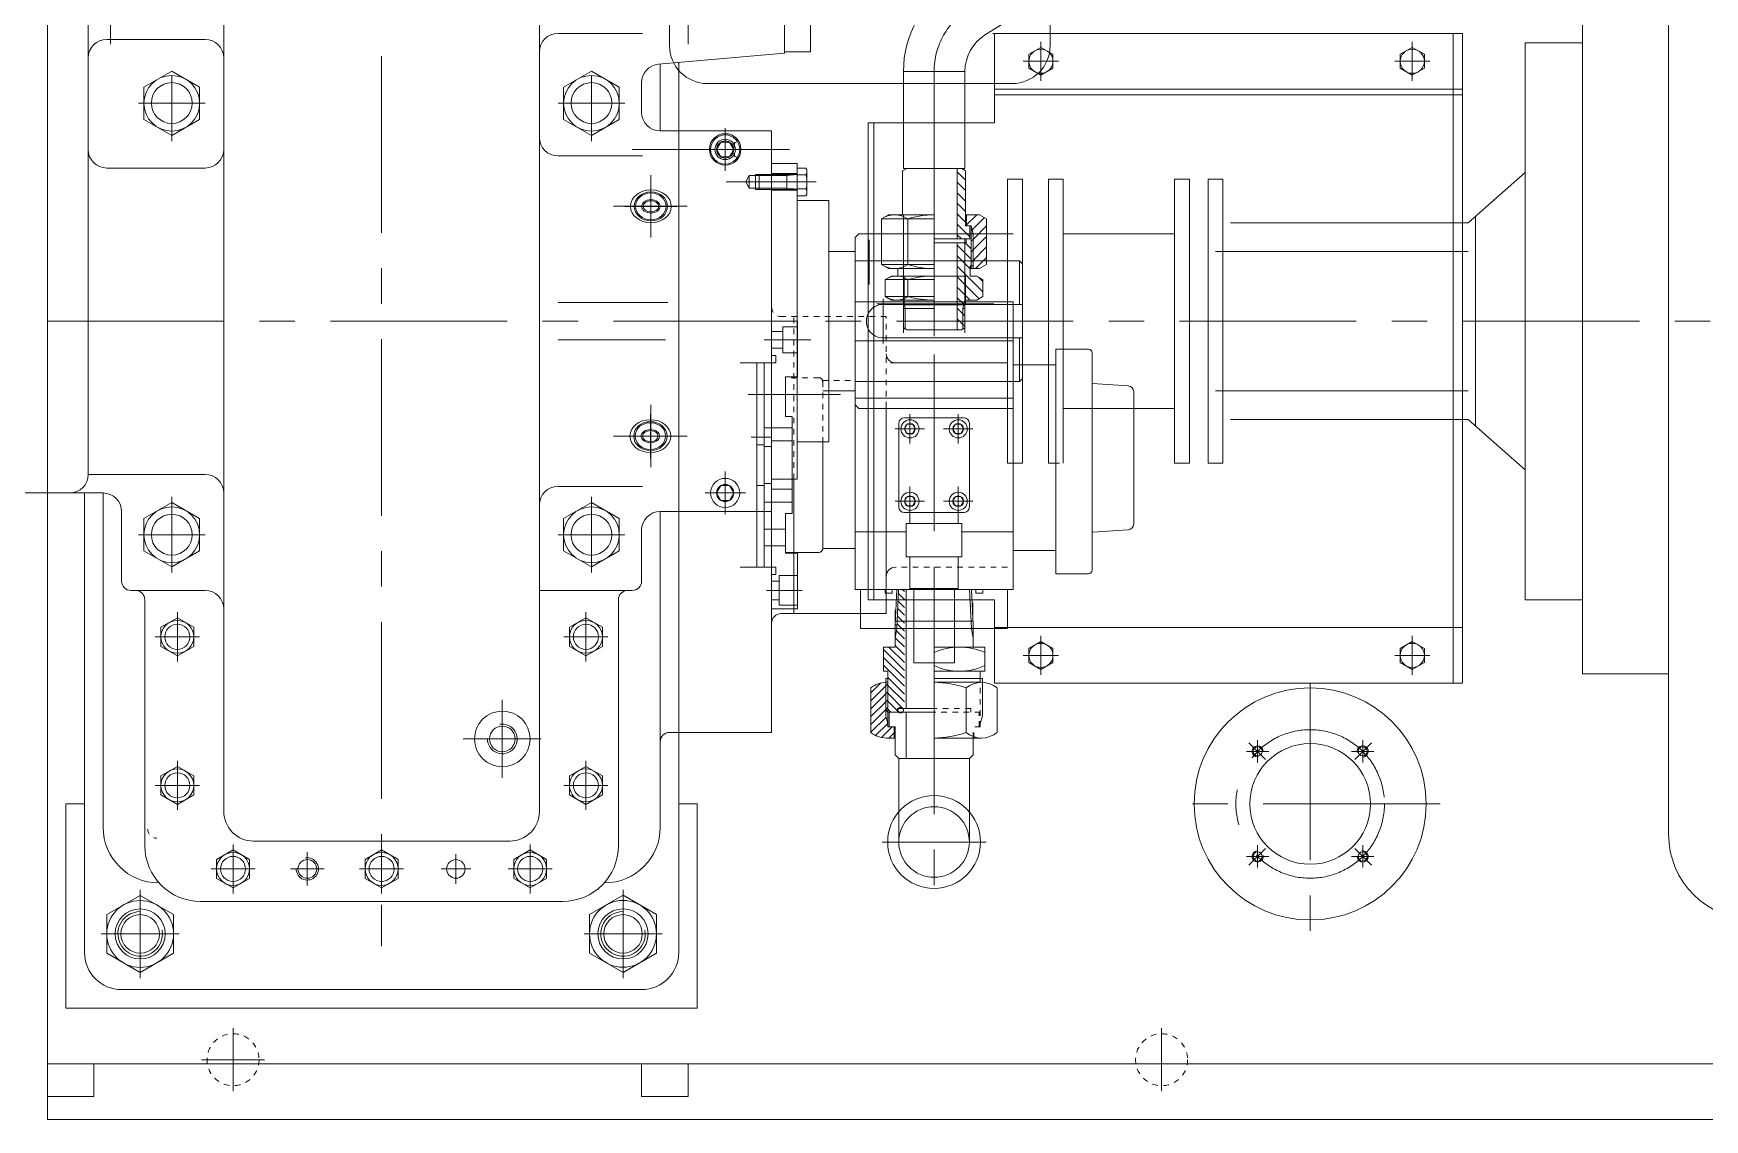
# Model space of a CAD drawing. Header units: inches. Extents: x 0 to 22015, y 0 to 16774.
# Drawn here: x 18303 to 19203, y 5667 to 6252 of the extents above; entities that cross this region are included whole.
import ezdxf

# ---------------------------------------------------------------- set-up
doc = ezdxf.new("R2010")
doc.units = ezdxf.units.IN
doc.header["$MEASUREMENT"] = 0
for name, pattern in [('CENTER', [50.8, 31.75, -6.35, 6.35, -6.35]), ('EB_DASH', [6, 3, -3]), ('EB_DASHDOTDOT', [45, 30, -3, 3, -3, 3, -3])]:
    doc.linetypes.add(name, pattern=pattern)
for name, color, linetype, lineweight in [('CAXA0', 7, 'Continuous', 5), ('CAXA1', 5, 'CENTER', 5), ('CAXA2', 6, 'EB_DASH', 5)]:
    doc.layers.add(name, color=color, linetype=linetype, lineweight=lineweight)

msp = doc.modelspace()

# ---------------------------------------------------------------- linework, layer by layer
at = {"layer": 'CAXA0', "color": 7, "linetype": 'Continuous', "lineweight": 5}
for p, q in [((18310.28, 5667.07), (18310.28, 6617.07)), ((18645.28, 6456.48), (18645.28, 6245.56)), ((18850.28, 6456.48), (18850.28, 6245.56)), ((18575.27, 6451.03), (18575.27, 5833.07)), ((18332.27, 6014.56), (18332.27, 6412.07)), ((18707.28, 6412.77), (18707.28, 6241.37)), ((18721.27, 6412.07), (18721.27, 6242.07)), ((19183.27, 5820.85), (19183.27, 6373.28)), ((18405.27, 6352.07), (18405.27, 5833.07)), ((19136.99, 6287.07), (19136.99, 5907.07)), ((18815.5, 6251.48), (18834.93, 6263.46)), ((18395.27, 6248.81), (18342.27, 6248.81)), ((18585.27, 6252.07), (18630.82, 6252.07)), ((18819.48, 6252.07), (19072.28, 6252.07)), ((18820.28, 6252.07), (18820.28, 6203.87)), ((19067.28, 6252.07), (19067.28, 5902.07)), ((19072.28, 6252.07), (19072.28, 5902.07)), ((19106.13, 5947.07), (19106.13, 6247.07)), ((19106.13, 6247.07), (19136.99, 6247.07)), ((18707.28, 6241.37), (18639.4, 6235.43)), ((18650.28, 6236.38), (18650.28, 6179.56)), ((18707.28, 6242.07), (18721.27, 6242.07)), ((18845.27, 6244.57), (18838.77, 6240.82)), ((18838.77, 6233.31), (18838.77, 6240.82)), ((18851.77, 6240.82), (18845.27, 6244.57)), ((18851.77, 6233.31), (18851.77, 6240.82)), ((19045.28, 6244.57), (19038.78, 6240.82)), ((19038.78, 6233.31), (19038.78, 6240.82)), ((19051.78, 6240.82), (19045.28, 6244.57)), ((19051.78, 6233.31), (19051.78, 6240.82)), ((18377.27, 6231.75), (18362.27, 6223.09)), ((18392.27, 6223.09), (18377.27, 6231.75)), ((18588.27, 6223.09), (18603.27, 6231.75)), ((18603.27, 6231.75), (18618.27, 6223.09)), ((18640.28, 6235.5), (18640.28, 6199.57)), ((18771.27, 6231.56), (18771.27, 6179.4)), ((18804.38, 6231.56), (18771.27, 6231.56)), ((18804.38, 6231.56), (18804.38, 6179.4)), ((18838.77, 6233.31), (18845.27, 6229.56)), ((18845.27, 6229.56), (18851.77, 6233.31)), ((19038.78, 6233.31), (19045.28, 6229.56)), ((19045.28, 6229.56), (19051.78, 6233.31)), ((18362.27, 6205.77), (18362.27, 6223.09)), ((18392.27, 6205.77), (18392.27, 6223.09)), ((18588.27, 6205.77), (18588.27, 6223.09)), ((18618.27, 6205.77), (18618.27, 6223.09)), ((18630.27, 6225.47), (18630.27, 6209.57)), ((18665.78, 6225.06), (18829.78, 6225.06)), ((18820.28, 6222.07), (18980.26, 6222.07)), ((18820.28, 6219.07), (19072.28, 6219.07)), ((18830.28, 6222.07), (19072.28, 6222.07)), ((19136.99, 6217.07), (19136.99, 5907.07)), ((18362.27, 6205.77), (18377.27, 6197.11)), ((18377.27, 6197.11), (18392.27, 6205.77)), ((18603.27, 6197.11), (18588.27, 6205.77)), ((18618.27, 6205.77), (18603.27, 6197.11)), ((18752.28, 6203.87), (18752.28, 5947.07)), ((18752.28, 6203.87), (18820.28, 6203.87)), ((18755.28, 6203.87), (18755.28, 5947.07)), ((18640.27, 6199.57), (18700.28, 6199.57)), ((18670.66, 6189.57), (18672.97, 6193.57)), ((18677.58, 6193.57), (18672.97, 6193.57)), ((18679.89, 6189.57), (18677.58, 6193.57)), ((18680.28, 6192.97), (18681.31, 6193.57)), ((18700.28, 6159.57), (18700.28, 6199.57)), ((18585.27, 6186.07), (18630.82, 6186.07)), ((18670.66, 6189.57), (18672.97, 6185.57)), ((18670.66, 6189.57), (18672.97, 6185.57)), ((18677.58, 6185.57), (18672.97, 6185.57)), ((18679.89, 6189.57), (18677.58, 6185.57)), ((18680.28, 6186.17), (18681.31, 6185.57)), ((18395.27, 6179.57), (18342.27, 6179.57)), ((18650.28, 6182.07), (18650.28, 6134.57)), ((18650.28, 6179.56), (18650.28, 5757.07)), ((18686.36, 6172.07), (18688.23, 6175.47)), ((18688.23, 6175.47), (18688.23, 6168.67)), ((18688.23, 6175.47), (18700.28, 6175.47)), ((18691.62, 6176.07), (18691.62, 6168.07)), ((18700.28, 6176.07), (18691.62, 6176.07)), ((18693.62, 6176.07), (18693.62, 6168.07)), ((18700.28, 6175.47), (18693.62, 6175.47)), ((18700.28, 6182.07), (18714.02, 6182.07)), ((18700.28, 5875.57), (18700.28, 6182.07)), ((18710.28, 6182.07), (18700.28, 6182.07)), ((18700.28, 6182.07), (18714.02, 6182.07)), ((18714.02, 6176.57), (18700.28, 6176.57)), ((18714.02, 6176.07), (18700.28, 6176.07)), ((18700.28, 6175.47), (18708.5, 6175.47)), ((18708.5, 6176.07), (18708.5, 6168.07)), ((18708.5, 6175.47), (18714.02, 6176)), ((18714.02, 6182.07), (18714.02, 6160.47)), ((18714.02, 6182.07), (18714.02, 6012.07)), ((18718.72, 6179.58), (18714.02, 6179.58)), ((18718.71, 6179.57), (18714.02, 6179.57)), ((18718.72, 6175.83), (18714.02, 6175.83)), ((18718.71, 6175.82), (18714.02, 6175.82)), ((18719.32, 6177.7), (18719.32, 6166.45)), ((18719.32, 6177.7), (18719.32, 6166.44)), ((18773.11, 6179.4), (18770.77, 6178.05)), ((18770.77, 6178.05), (18770.77, 6154.4)), ((18804.37, 6179.4), (18771.27, 6179.4)), ((18800.27, 6179.4), (18800.27, 6141.4)), ((18800.27, 6177.54), (18804.77, 6173.04)), ((18802.44, 6179.4), (18804.77, 6178.05)), ((18804.38, 6181.61), (18804.38, 6179.4)), ((18804.77, 6178.05), (18804.77, 6148.4)), ((18827.29, 6173.56), (18835.29, 6173.56)), ((18827.29, 6020.56), (18827.29, 6173.56)), ((18835.29, 6020.56), (18835.29, 6173.56)), ((18849.29, 6173.56), (18857.29, 6173.56)), ((18849.29, 6173.56), (18849.29, 6020.56)), ((18857.29, 6173.56), (18857.29, 6020.56)), ((18917.29, 6173.56), (18925.29, 6173.56)), ((18917.29, 6020.56), (18917.29, 6173.56)), ((18925.29, 6020.56), (18925.29, 6173.56)), ((18935.29, 6173.56), (18943.29, 6173.56)), ((18935.29, 6020.56), (18935.29, 6173.56)), ((18943.29, 6020.56), (18943.29, 6173.56)), ((19075.27, 6150.07), (19106.13, 6177.07)), ((18688.23, 6168.67), (18686.36, 6172.07)), ((18700.28, 6168.67), (18688.23, 6168.67)), ((18700.28, 6168.07), (18691.62, 6168.07)), ((18700.28, 6168.07), (18691.62, 6168.07)), ((18708.5, 6168.67), (18700.28, 6168.67)), ((18714.02, 6168.07), (18700.28, 6168.07)), ((18714.02, 6167.57), (18700.28, 6167.57)), ((18714.02, 6168.14), (18708.5, 6168.67)), ((18718.72, 6168.32), (18714.02, 6168.32)), ((18718.71, 6168.32), (18714.02, 6168.32)), ((18718.72, 6164.57), (18714.02, 6164.57)), ((18718.71, 6164.56), (18714.02, 6164.56)), ((18800.27, 6171.89), (18804.77, 6167.39)), ((18800.27, 6166.23), (18804.77, 6161.73)), ((18731.02, 6162.07), (18714.02, 6162.07)), ((18731.02, 6162.07), (18731.02, 6134.66)), ((18731.02, 6160.47), (18731.02, 6097.07)), ((18731.02, 6032.07), (18731.02, 6160.47)), ((18800.27, 6160.57), (18804.77, 6156.07)), ((18763.27, 6154.4), (18759.47, 6152.21)), ((18759.47, 6152.21), (18759.47, 6127.59)), ((18759.47, 6152.21), (18787.77, 6152.21)), ((18763.27, 6154.4), (18770.77, 6154.4)), ((18787.77, 6154.4), (18763.27, 6154.4)), ((18771.27, 6154.4), (18771.27, 6092.28)), ((18773.62, 6152.21), (18773.62, 6127.59)), ((18800.27, 6154.92), (18804.77, 6150.42)), ((18800.27, 6149.26), (18807.07, 6142.46)), ((18812.28, 6154.4), (18804.77, 6154.4)), ((18807.77, 6148.4), (18804.77, 6148.4)), ((18805.27, 6154.4), (18805.27, 6148.4)), ((18810.76, 6154.4), (18805.27, 6148.92)), ((18806.79, 6148.4), (18807.07, 6148.12)), ((18807.07, 6148.4), (18807.07, 6141.4)), ((18808.77, 6143.9), (18807.77, 6148.4)), ((18807.77, 6148.4), (18807.77, 6125.4)), ((18808.25, 6146.24), (18807.77, 6145.76)), ((18814.9, 6152.89), (18808.25, 6146.24)), ((18816.07, 6148.41), (18808.77, 6141.11)), ((18812.28, 6154.4), (18816.07, 6152.21)), ((18816.07, 6152.21), (18816.07, 6127.59)), ((18947.29, 6150.07), (19075.27, 6150.07)), ((19079.29, 6040.56), (19079.29, 6153.58)), ((18747.27, 6144.06), (18745.27, 6142.06)), ((18745.27, 6142.06), (18745.27, 6100.46)), ((18745.27, 6141.57), (18745.27, 6100.46)), ((18745.28, 6059.57), (18745.28, 6141.57)), ((18747.27, 6144.06), (18830.28, 6144.06)), ((18771.27, 6139.81), (18771.27, 6090.89)), ((18807.07, 6141.4), (18787.77, 6141.4)), ((18807.77, 6141.4), (18787.77, 6141.4)), ((18805.02, 6139.3), (18787.77, 6139.3)), ((18800.27, 6143.6), (18802.47, 6141.4)), ((18800.27, 6139.3), (18800.27, 6092.4)), ((18800.27, 6137.94), (18807.77, 6130.44)), ((18804.27, 6141.4), (18804.27, 6092.28)), ((18804.27, 6139.81), (18804.27, 6090.89)), ((18804.57, 6139.3), (18807.77, 6136.1)), ((18805.02, 6141.4), (18805.02, 6139.3)), ((18808.77, 6141.11), (18807.77, 6140.11)), ((18808.77, 6143.9), (18808.77, 6125.19)), ((18816.07, 6142.75), (18808.77, 6135.45)), ((18857.29, 6144.06), (18917.29, 6144.06)), ((18745.28, 6134.56), (18731.02, 6134.56)), ((18745.27, 6134.56), (18745.27, 5952.57)), ((18833.78, 6129.56), (18745.28, 6129.56)), ((18800.27, 6132.29), (18807.27, 6125.29)), ((18808.77, 6135.45), (18807.77, 6134.45)), ((18808.77, 6129.79), (18807.77, 6128.79)), ((18816.07, 6137.09), (18808.77, 6129.79)), ((18816.07, 6131.44), (18810.04, 6125.4)), ((18833.78, 6129.56), (18835.28, 6128.06)), ((18833.78, 6106.06), (18833.78, 6129.56)), ((18935.29, 6059.56), (18935.29, 6134.56)), ((18939.29, 6134.56), (19075.27, 6134.57)), ((18763.27, 6125.4), (18759.47, 6127.59)), ((18759.47, 6127.59), (18787.77, 6127.59)), ((18764.77, 6121.4), (18761.47, 6119.5)), ((18761.47, 6119.5), (18761.47, 6110.31)), ((18761.47, 6119.5), (18787.77, 6119.5)), ((18768.27, 6125.4), (18763.27, 6125.4)), ((18763.27, 6125.4), (18787.77, 6125.4)), ((18768.27, 6121.4), (18764.77, 6121.4)), ((18764.77, 6121.4), (18787.77, 6121.4)), ((18768.27, 6125.4), (18768.27, 6121.4)), ((18771.71, 6121.4), (18771.71, 6106.4)), ((18804.71, 6121.4), (18771.71, 6121.4)), ((18773.62, 6119.5), (18773.62, 6110.31)), ((18800.27, 6126.63), (18814.07, 6112.83)), ((18800.27, 6120.97), (18812.09, 6109.16)), ((18804.71, 6121.4), (18804.71, 6106.4)), ((18808.77, 6126.9), (18807.27, 6126.9)), ((18807.27, 6126.9), (18807.27, 6121.4)), ((18812.28, 6125.4), (18807.27, 6125.4)), ((18810.77, 6121.4), (18807.27, 6121.4)), ((18810.77, 6121.4), (18814.07, 6119.5)), ((18811.69, 6120.87), (18814.07, 6118.49)), ((18812.28, 6125.4), (18816.07, 6127.59)), ((18814.07, 6119.5), (18814.07, 6110.31)), ((18764.77, 6108.4), (18761.47, 6110.31)), ((18761.47, 6110.31), (18787.77, 6110.31)), ((18800.27, 6115.32), (18807.19, 6108.4)), ((18810.77, 6108.4), (18814.07, 6110.31)), ((18644.31, 6107.07), (18585.27, 6107.07)), ((18745.13, 6107.57), (18830.42, 6107.57)), ((18819.88, 6106.41), (18759.61, 6106.41)), ((18760.05, 6106.07), (18835.28, 6106.07)), ((18764.77, 6108.4), (18771.27, 6108.4)), ((18787.77, 6108.4), (18764.77, 6108.4)), ((18772.27, 6103.9), (18771.27, 6108.4)), ((18804.27, 6105.89), (18771.27, 6105.89)), ((18771.27, 6103.9), (18772.27, 6103.9)), ((18771.27, 6103.9), (18771.27, 6093.4)), ((18787.77, 6103.9), (18771.27, 6103.9)), ((18772.27, 6103.9), (18772.27, 6092.83)), ((18800.27, 6109.66), (18803.78, 6106.16)), ((18800.27, 6104), (18803.27, 6101)), ((18803.27, 6103.9), (18804.27, 6108.4)), ((18804.27, 6103.9), (18803.27, 6103.9)), ((18803.27, 6103.9), (18803.27, 6092.83)), ((18810.77, 6108.4), (18804.27, 6108.4)), ((18810.77, 6106.4), (18804.27, 6106.4)), ((18804.27, 6103.9), (18804.27, 6093.4)), ((18830.42, 6107.57), (18830.42, 5952.57)), ((18714.28, 6097.08), (18700.27, 6097.08)), ((18706.28, 6080.08), (18706.28, 6094.08)), ((18706.28, 6094.08), (18714.28, 6094.08)), ((18714.28, 6076.58), (18714.28, 6097.08)), ((18714.28, 6067.08), (18714.28, 6097.08)), ((18773.01, 6092.4), (18771.25, 6093.41)), ((18802.54, 6092.4), (18773.01, 6092.4)), ((18800.27, 6098.35), (18803.27, 6095.35)), ((18800.27, 6092.69), (18800.56, 6092.4)), ((18802.54, 6092.4), (18804.3, 6093.41)), ((18803.27, 6101), (18804.27, 6100)), ((18803.27, 6095.35), (18804.27, 6094.35)), ((18643.15, 6087.07), (18585.27, 6087.07)), ((18700.28, 6091.58), (18706.28, 6091.58)), ((18745.13, 6086.57), (18830.42, 6086.57)), ((18760.28, 6088.07), (18835.28, 6088.07)), ((18833.78, 6088.07), (18833.78, 6064.57)), ((18702.48, 6074.58), (18683.27, 6074.58)), ((18692.28, 6074.58), (18692.28, 6011.58)), ((18696.28, 6074.58), (18696.28, 6008.58)), ((18700.28, 6082.58), (18706.28, 6082.58)), ((18700.28, 6078.58), (18702.48, 6078.58)), ((18702.48, 6074.58), (18702.48, 6078.58)), ((18706.28, 6080.08), (18714.28, 6080.08)), ((18827.27, 6074.57), (18767.01, 6074.57)), ((18870.84, 6082.07), (18853.28, 6082.07)), ((18853.28, 6082.07), (18853.28, 5960.97)), ((18872.84, 6080.07), (18872.84, 5962.97)), ((18707.77, 6067.08), (18707.77, 6045.68)), ((18714.28, 6067.08), (18707.77, 6067.08)), ((18714.28, 6067.08), (18707.77, 6067.08)), ((18853.28, 6073.48), (18830.42, 6073.48)), ((18833.78, 6064.57), (18835.28, 6066.07)), ((18745.27, 6059.56), (18731.02, 6059.56)), ((18833.78, 6064.57), (18745.27, 6064.57)), ((18745.27, 6055.57), (18745.27, 6059.57)), ((18745.27, 6052.07), (18745.27, 6059.56)), ((18892.48, 6062.17), (18872.84, 6063.49)), ((18895.27, 6059.17), (18895.27, 5987.78)), ((18939.29, 6059.57), (19075.28, 6059.57)), ((18745.27, 6055.57), (18830.42, 6055.57)), ((18747.27, 6050.06), (18745.27, 6052.07)), ((18747.27, 6050.06), (18830.42, 6050.06)), ((18762.01, 5939.57), (18762.01, 6050.57)), ((18857.29, 6050.06), (18917.29, 6050.06)), ((18711.27, 6039.58), (18696.28, 6039.58)), ((18711.27, 6045.68), (18707.77, 6045.68)), ((18711.27, 6045.68), (18711.27, 5993.48)), ((18768.77, 6042.07), (18768.77, 5997.07)), ((18771.77, 6045.07), (18803.77, 6045.07)), ((18771.89, 6039.07), (18773.33, 6041.57)), ((18771.89, 6039.07), (18773.33, 6036.57)), ((18771.89, 6039.07), (18773.33, 6036.57)), ((18776.22, 6041.57), (18773.33, 6041.57)), ((18777.66, 6039.07), (18776.22, 6041.57)), ((18777.66, 6039.07), (18776.22, 6036.57)), ((18797.89, 6039.07), (18799.33, 6041.57)), ((18797.89, 6039.07), (18799.33, 6036.57)), ((18797.89, 6039.07), (18799.33, 6036.57)), ((18802.22, 6041.57), (18799.33, 6041.57)), ((18803.66, 6039.07), (18802.22, 6041.57)), ((18803.66, 6039.07), (18802.22, 6036.57)), ((18806.77, 6042.07), (18806.77, 5997.07)), ((18947.29, 6044.07), (19075.28, 6044.07)), ((19075.28, 6044.07), (19106.13, 6017.07)), ((18689.28, 6034.57), (18700.28, 6034.57)), ((18696.28, 6030.57), (18692.28, 6030.57)), ((18696.28, 6029.57), (18700.27, 6029.57)), ((18700.27, 6006.58), (18700.27, 6032.58)), ((18711.27, 6032.58), (18700.27, 6032.58)), ((18700.28, 6034.57), (18700.28, 5994.58)), ((18731.02, 6032.07), (18714.02, 6032.07)), ((18727.77, 6033.68), (18727.77, 5974.58)), ((18776.22, 6036.57), (18773.33, 6036.57)), ((18802.22, 6036.57), (18799.33, 6036.57)), ((18827.29, 6020.56), (18835.29, 6020.56)), ((18849.29, 6020.56), (18855.29, 6020.56)), ((18917.29, 6020.56), (18925.29, 6020.56)), ((18935.29, 6020.56), (18943.29, 6020.56)), ((18395.27, 6014.57), (18332.27, 6014.57)), ((18692.28, 6011.58), (18692.28, 5964.58)), ((18700.28, 6012.07), (18714.02, 6012.07)), ((18712.27, 5939.57), (18712.27, 6012.07)), ((18287.77, 6004.56), (18340.27, 6004.56)), ((18330.28, 5757.07), (18330.28, 6004.56)), ((18340.28, 5824.57), (18340.28, 6004.56)), ((18585.27, 6008.07), (18630.82, 6008.07)), ((18670.66, 6004.57), (18672.97, 6008.57)), ((18670.66, 6004.57), (18672.97, 6008.57)), ((18670.66, 6004.57), (18672.97, 6000.57)), ((18677.58, 6008.57), (18672.97, 6008.57)), ((18679.89, 6004.57), (18677.58, 6008.57)), ((18679.89, 6004.57), (18677.58, 6000.57)), ((18696.28, 6008.58), (18692.28, 6008.58)), ((18696.28, 6009.57), (18700.27, 6009.57)), ((18696.28, 6008.58), (18696.28, 5964.58)), ((18711.27, 6006.58), (18700.27, 6006.58)), ((18700.28, 6008.71), (18700.28, 5888.07)), ((18771.89, 6000.07), (18773.33, 6002.57)), ((18776.22, 6002.57), (18773.33, 6002.57)), ((18777.66, 6000.07), (18776.22, 6002.57)), ((18797.89, 6000.07), (18799.33, 6002.57)), ((18802.22, 6002.57), (18799.33, 6002.57)), ((18803.66, 6000.07), (18802.22, 6002.57)), ((18350.27, 5957.07), (18350.27, 5994.56)), ((18377.27, 5999.39), (18362.27, 5990.73)), ((18392.27, 5990.73), (18377.27, 5999.39)), ((18603.27, 5999.39), (18588.27, 5990.73)), ((18618.27, 5990.73), (18603.27, 5999.39)), ((18640.27, 5994.57), (18700.28, 5994.57)), ((18640.28, 5994.57), (18640.28, 5824.57)), ((18677.58, 6000.57), (18672.97, 6000.57)), ((18711.27, 5999.58), (18696.28, 5999.58)), ((18707.77, 5993.48), (18707.77, 5972.08)), ((18711.27, 5993.48), (18707.77, 5993.48)), ((18771.77, 5994.07), (18803.77, 5994.07)), ((18771.89, 6000.07), (18773.33, 5997.57)), ((18771.89, 6000.07), (18773.33, 5997.57)), ((18776.22, 5997.57), (18773.33, 5997.57)), ((18774.78, 5988.07), (18774.78, 5993.65)), ((18777.66, 6000.07), (18776.22, 5997.57)), ((18797.89, 6000.07), (18799.33, 5997.57)), ((18797.89, 6000.07), (18799.33, 5997.57)), ((18802.22, 5997.57), (18799.33, 5997.57)), ((18803.66, 6000.07), (18802.22, 5997.57)), ((18362.27, 5990.73), (18362.27, 5973.41)), ((18392.27, 5973.41), (18392.27, 5990.73)), ((18588.27, 5990.73), (18588.27, 5973.41)), ((18618.27, 5973.41), (18618.27, 5990.73)), ((18630.27, 5984.57), (18630.27, 5957.07)), ((18707.77, 5985.08), (18696.28, 5985.08)), ((18802.78, 5988.07), (18772.78, 5988.07)), ((18772.78, 5970.07), (18772.78, 5988.07)), ((18800.78, 5988.07), (18800.78, 5992.64)), ((18802.78, 5970.07), (18802.78, 5988.07)), ((18892.48, 5984.79), (18872.84, 5983.46)), ((18707.77, 5976.08), (18696.28, 5976.08)), ((18745.13, 5983.57), (18772.78, 5983.57)), ((18802.78, 5983.57), (18830.42, 5983.57)), ((18362.27, 5973.41), (18377.27, 5964.75)), ((18377.27, 5964.75), (18392.27, 5973.41)), ((18588.27, 5973.41), (18603.27, 5964.75)), ((18603.27, 5964.75), (18618.27, 5973.41)), ((18725.77, 5972.58), (18707.77, 5972.58)), ((18714.28, 5972.08), (18707.77, 5972.08)), ((18714.28, 5972.08), (18714.28, 5942.08)), ((18727.77, 5974.58), (18745.13, 5974.58)), ((18802.78, 5970.07), (18772.78, 5970.07)), ((18774.78, 5953.07), (18774.78, 5970.07)), ((18800.78, 5953.07), (18800.78, 5970.07)), ((18853.28, 5973.62), (18830.42, 5973.62)), ((18702.48, 5964.58), (18683.28, 5964.58)), ((18700.28, 5942.09), (18700.28, 5964.58)), ((18700.28, 5960.58), (18702.48, 5960.58)), ((18702.48, 5964.58), (18702.48, 5960.58)), ((18704.28, 5960.07), (18704.28, 5944.07)), ((18714.28, 5960.07), (18704.28, 5960.07)), ((18853.28, 5960.97), (18870.84, 5960.97)), ((18395.27, 5952.07), (18355.27, 5952.07)), ((18622.77, 5952.07), (18575.27, 5952.07)), ((18625.27, 5952.07), (18622.77, 5952.07)), ((18704.28, 5957.07), (18700.27, 5957.07)), ((18745.13, 5952.57), (18830.42, 5952.57)), ((18748.22, 5952.59), (18748.21, 5931.59)), ((18748.22, 5952.59), (18827.32, 5952.57)), ((18761.47, 5952.58), (18761.47, 5950.58)), ((18761.47, 5950.58), (18765.27, 5950.58)), ((18765.27, 5952.58), (18765.27, 5950.58)), ((18767.65, 5952.58), (18766.77, 5933.58)), ((18767.65, 5952.58), (18807.9, 5952.57)), ((18768.65, 5952.58), (18767.68, 5931.64)), ((18768.55, 5950.38), (18771.77, 5947.16)), ((18770.6, 5952.58), (18771.77, 5951.4)), ((18804.4, 5952.57), (18771.15, 5952.58)), ((18772.76, 5888.55), (18772.77, 5952.58)), ((18800.78, 5953.07), (18774.78, 5953.07)), ((18776.78, 5913.07), (18776.78, 5953.07)), ((18798.78, 5913.07), (18798.78, 5953.07)), ((18806.9, 5952.57), (18807.86, 5931.62)), ((18807.9, 5952.57), (18808.77, 5933.57)), ((18810.27, 5952.57), (18810.27, 5950.57)), ((18814.08, 5950.57), (18810.28, 5950.57)), ((18814.08, 5952.57), (18814.08, 5950.57)), ((18827.32, 5952.57), (18827.32, 5931.57)), ((18362.77, 5947.07), (18362.77, 5814.57)), ((18617.77, 5947.07), (18617.77, 5814.57)), ((18704.28, 5947.07), (18700.27, 5947.07)), ((18714.28, 5942.08), (18700.27, 5942.08)), ((18700.28, 5942.09), (18700.28, 5875.57)), ((18714.28, 5944.07), (18704.28, 5944.07)), ((18762.01, 5939.57), (18705.28, 5939.57)), ((18752.28, 5947.07), (18820.28, 5947.07)), ((18766.86, 5935.58), (18766.86, 5941.49)), ((18768.17, 5942.27), (18771.77, 5938.67)), ((18768.36, 5946.33), (18771.77, 5942.92)), ((18808.68, 5935.57), (18808.68, 5945.3)), ((18820.28, 5947.07), (18820.28, 5902.07)), ((19106.13, 5947.07), (19136.99, 5947.07)), ((18380.27, 5937.3), (18371.41, 5932.19)), ((18371.41, 5921.95), (18371.41, 5932.19)), ((18389.14, 5932.19), (18380.27, 5937.3)), ((18389.14, 5921.95), (18389.14, 5932.19)), ((18600.27, 5937.3), (18591.41, 5932.19)), ((18591.41, 5921.95), (18591.41, 5932.19)), ((18609.14, 5932.19), (18600.27, 5937.3)), ((18609.14, 5921.95), (18609.14, 5932.19)), ((18748.21, 5931.59), (18827.32, 5931.57)), ((18766.77, 5933.58), (18766.77, 5921.58)), ((18766.77, 5933.58), (18766.77, 5921.58)), ((18767.77, 5933.58), (18766.77, 5933.58)), ((18766.77, 5926.12), (18767.68, 5931.64)), ((18766.86, 5935.58), (18808.68, 5935.57)), ((18767.45, 5930.26), (18771.77, 5925.94)), ((18767.8, 5934.16), (18771.77, 5930.19)), ((18767.98, 5938.22), (18771.77, 5934.43)), ((18808.77, 5926.11), (18807.86, 5931.62)), ((18808.77, 5933.57), (18808.77, 5921.57)), ((18820.28, 5932.07), (19072.28, 5932.07)), ((18371.41, 5921.95), (18380.27, 5916.83)), ((18380.27, 5916.83), (18389.14, 5921.95)), ((18591.41, 5921.95), (18600.27, 5916.83)), ((18600.27, 5916.83), (18609.14, 5921.95)), ((18760.49, 5921.58), (18760.48, 5908.58)), ((18760.49, 5921.58), (18766.77, 5921.58)), ((18763.4, 5921.58), (18771.76, 5913.22)), ((18766.77, 5922.46), (18771.76, 5917.46)), ((18766.85, 5926.62), (18771.77, 5921.7)), ((18787.77, 5921.57), (18815.05, 5921.57)), ((18815.05, 5921.57), (18815.04, 5908.57)), ((18845.28, 5924.57), (18838.78, 5920.82)), ((18851.78, 5920.82), (18845.28, 5924.57)), ((19045.28, 5924.57), (19038.78, 5920.82)), ((19051.78, 5920.82), (19045.28, 5924.57)), ((18760.48, 5916.01), (18771.76, 5904.73)), ((18760.49, 5920.26), (18771.76, 5908.97)), ((18798.78, 5913.07), (18776.78, 5913.07)), ((18838.78, 5913.31), (18838.78, 5920.82)), ((18838.78, 5913.31), (18845.28, 5909.56)), ((18845.28, 5909.56), (18851.78, 5913.31)), ((18851.78, 5913.31), (18851.78, 5920.82)), ((19038.78, 5913.31), (19038.78, 5920.82)), ((19038.78, 5913.31), (19045.28, 5909.56)), ((19045.28, 5909.56), (19051.78, 5913.31)), ((19051.78, 5913.31), (19051.78, 5920.82)), ((18760.48, 5911.77), (18771.76, 5900.49)), ((18760.48, 5908.58), (18762.86, 5908.58)), ((18761.76, 5902.58), (18761.76, 5904.58)), ((18761.76, 5904.58), (18762.86, 5904.58)), ((18762.85, 5878.58), (18762.86, 5908.58)), ((18762.86, 5905.15), (18771.76, 5896.25)), ((18787.76, 5908.57), (18815.04, 5908.57)), ((18787.76, 5904.57), (18813.76, 5904.57)), ((18812.66, 5902.57), (18812.66, 5908.57)), ((18812.66, 5904.57), (18812.66, 5908.57)), ((18813.76, 5904.57), (18812.66, 5904.57)), ((18813.76, 5902.56), (18813.76, 5904.57)), ((19136.99, 5907.07), (19183.27, 5907.07)), ((19136.99, 5907.07), (19183.27, 5907.07)), ((18753.75, 5875.58), (18753.76, 5899.58)), ((18759.14, 5902.24), (18753.76, 5896.86)), ((18761.76, 5900.62), (18753.76, 5892.62)), ((18761.76, 5896.37), (18753.76, 5888.38)), ((18761.75, 5884.5), (18761.76, 5902.58)), ((18762.86, 5901.72), (18761.76, 5900.62)), ((18762.86, 5897.47), (18761.76, 5896.37)), ((18762.13, 5902.58), (18762.86, 5902.58)), ((18762.86, 5900.91), (18771.76, 5892)), ((18762.86, 5896.66), (18770.97, 5888.55)), ((18787.76, 5902.57), (18813.38, 5902.57)), ((18805.01, 5899.57), (18805, 5875.57)), ((18813.75, 5884.49), (18813.76, 5902.56)), ((18820.28, 5902.07), (19072.28, 5902.07)), ((18821.75, 5875.56), (18821.76, 5899.56)), ((18761.76, 5892.13), (18753.75, 5884.13)), ((18761.76, 5887.89), (18753.75, 5879.89)), ((18762.86, 5893.23), (18761.76, 5892.13)), ((18762.86, 5888.99), (18761.76, 5887.89)), ((18762.86, 5886.58), (18761.76, 5887.68)), ((18762.86, 5892.42), (18768.01, 5887.27)), ((18762.86, 5888.18), (18764.45, 5886.58)), ((18762.86, 5886.58), (18787.76, 5886.57)), ((18763.5, 5878.58), (18763.51, 5886.58)), ((18768.01, 5888.55), (18787.76, 5888.54)), ((18768.01, 5886.58), (18768.01, 5888.55)), ((18772.75, 5861.58), (18772.76, 5886.58)), ((18761.93, 5883.82), (18753.75, 5875.65)), ((18762.8, 5880.45), (18756.29, 5873.94)), ((18765.17, 5878.58), (18759.45, 5872.86)), ((18761.75, 5884.5), (18762.85, 5880.27)), ((18762.85, 5878.58), (18766.75, 5878.58)), ((18766.25, 5872.58), (18766.25, 5878.58)), ((18766.75, 5863.58), (18766.75, 5878.58)), ((18813.75, 5884.49), (18812.65, 5880.25)), ((18700.28, 5875.57), (18645.28, 5875.57)), ((18762.13, 5872.58), (18766.75, 5872.58)), ((18766.25, 5875.42), (18763.41, 5872.58)), ((18787.75, 5872.57), (18813.38, 5872.57)), ((18808.75, 5866.18), (18808.75, 5872.57)), ((18768.75, 5861.58), (18766.75, 5863.58)), ((18768.75, 5861.58), (18806.75, 5861.57)), ((18768.77, 5816.57), (18768.79, 5861.58)), ((18806.75, 5861.57), (18808.75, 5863.57)), ((18806.77, 5816.57), (18806.75, 5861.57)), ((18808.75, 5863.57), (18808.75, 5866.18)), ((18380.27, 5857.3), (18371.41, 5852.19)), ((18371.41, 5841.95), (18371.41, 5852.19)), ((18389.14, 5852.19), (18380.27, 5857.3)), ((18389.14, 5841.95), (18389.14, 5852.19)), ((18600.27, 5857.3), (18591.41, 5852.19)), ((18591.41, 5841.95), (18591.41, 5852.19)), ((18609.14, 5852.19), (18600.27, 5857.3)), ((18609.14, 5841.95), (18609.14, 5852.19)), ((18371.41, 5841.95), (18380.27, 5836.83)), ((18380.27, 5836.83), (18389.14, 5841.95)), ((18591.41, 5841.95), (18600.27, 5836.83)), ((18600.27, 5836.83), (18609.14, 5841.95)), ((18330.28, 5837.07), (18320.28, 5837.07)), ((18320.28, 5727.07), (18320.28, 5837.07)), ((18660.28, 5837.07), (18650.28, 5837.07)), ((18660.27, 5727.07), (18660.27, 5837.07)), ((18559.27, 5817.07), (18421.27, 5817.07)), ((18410.27, 5812.3), (18401.41, 5807.19)), ((18401.41, 5796.95), (18401.41, 5807.19)), ((18419.14, 5807.19), (18410.27, 5812.3)), ((18419.14, 5796.95), (18419.14, 5807.19)), ((18490.27, 5812.3), (18481.41, 5807.19)), ((18481.41, 5796.95), (18481.41, 5807.19)), ((18499.14, 5807.19), (18490.27, 5812.3)), ((18499.14, 5796.95), (18499.14, 5807.19)), ((18570.27, 5812.3), (18561.41, 5807.19)), ((18561.41, 5796.95), (18561.41, 5807.19)), ((18579.14, 5807.19), (18570.27, 5812.3)), ((18579.14, 5796.95), (18579.14, 5807.19)), ((18401.41, 5796.95), (18410.27, 5791.83)), ((18410.27, 5791.83), (18419.14, 5796.95)), ((18481.41, 5796.95), (18490.27, 5791.83)), ((18490.27, 5791.83), (18499.14, 5796.95)), ((18561.41, 5796.95), (18570.27, 5791.83)), ((18570.27, 5791.83), (18579.14, 5796.95)), ((18360.27, 5787.84), (18342.27, 5777.45)), ((18378.27, 5777.45), (18360.27, 5787.84)), ((18620.27, 5787.85), (18602.27, 5777.46)), ((18638.27, 5777.46), (18620.27, 5787.85)), ((18342.27, 5777.45), (18342.27, 5756.67)), ((18378.27, 5756.67), (18378.27, 5777.45)), ((18587.77, 5784.57), (18392.77, 5784.57)), ((18602.27, 5777.46), (18602.27, 5756.67)), ((18638.27, 5756.67), (18638.27, 5777.46)), ((18342.27, 5756.67), (18360.27, 5746.27)), ((18360.27, 5746.27), (18378.27, 5756.67)), ((18602.27, 5756.67), (18620.27, 5746.28)), ((18620.27, 5746.28), (18638.27, 5756.67)), ((18630.28, 5737.07), (18350.28, 5737.07)), ((18620.28, 5737.07), (18360.28, 5737.07)), ((18660.27, 5727.07), (18320.28, 5727.07)), ((18310.28, 5697.07), (20010.28, 5697.07)), ((18335.28, 5679.57), (18335.28, 5697.07)), ((18630.28, 5679.57), (18630.28, 5697.07)), ((18655.28, 5679.57), (18655.28, 5697.07)), ((18335.28, 5679.57), (18310.28, 5679.57)), ((18655.28, 5679.57), (18630.28, 5679.57)), ((20010.28, 5667.07), (18310.28, 5667.07))]:
    msp.add_line(p, q, dxfattribs=at)
for centre, radius in [((18845.27, 6237.07), 6.5), ((19045.28, 6237.07), 6.5), ((18377.27, 6214.43), 15), ((18603.27, 6214.43), 15), ((18377.27, 6214.57), 11), ((18603.27, 6214.57), 11), ((18675.28, 6189.57), 8.5), ((18675.28, 6189.57), 5.5), ((18675.28, 6189.57), 4.62), ((18774.77, 6039.07), 2.89), ((18800.77, 6039.07), 2.89), ((18675.28, 6004.57), 4.62), ((18774.77, 6000.07), 2.89), ((18800.77, 6000.07), 2.89), ((18377.27, 5982.07), 15), ((18603.27, 5982.07), 15), ((18377.27, 5982.07), 11), ((18603.27, 5982.07), 11), ((18380.27, 5927.07), 8.86), ((18380.27, 5927.07), 6.75), ((18600.27, 5927.07), 8.86), ((18600.27, 5927.07), 6.75), ((18845.28, 5917.07), 6.5), ((19045.28, 5917.07), 6.5), ((18990.28, 5837.07), 62.5), ((18555.27, 5872.07), 15), ((18769.75, 5887.59), 1.48), ((18555.27, 5872.07), 6.92), ((18990.28, 5837.07), 32.5), ((18961.99, 5865.35), 2.46), ((19018.56, 5865.35), 2.46), ((18380.27, 5847.07), 8.86), ((18380.27, 5847.07), 6.75), ((18600.27, 5847.07), 8.86), ((18600.27, 5847.07), 6.75), ((18787.77, 5816.57), 25), ((18787.77, 5816.57), 19), ((18410.27, 5802.07), 8.86), ((18410.27, 5802.07), 6.75), ((18450.27, 5802.07), 5.05), ((18490.27, 5802.07), 8.86), ((18490.27, 5802.07), 6.75), ((18530.27, 5802.07), 5), ((18570.27, 5802.07), 8.86), ((18570.27, 5802.07), 6.75), ((18961.99, 5808.78), 2.46), ((19018.56, 5808.78), 2.46), ((18360.27, 5767.06), 18), ((18360.27, 5767.06), 13.5), ((18360.27, 5767.07), 10.38), ((18620.27, 5767.07), 18), ((18620.28, 5767.06), 13.5), ((18620.27, 5767.07), 10.38)]:
    msp.add_circle(centre, radius, dxfattribs=at)
for centre, radius, start, end in [((18827.77, 6231.56), 56.5, 121.41872, 180), ((18342.27, 6238.81), 10, 90, 180), ((18395.27, 6238.81), 10, 0, 90), ((18585.27, 6242.07), 10, 90, 180), ((18665.78, 6245.56), 20.5, 180, 270), ((18827.77, 6231.56), 23.4, 121.65543, 180), ((18829.78, 6245.56), 20.5, 270, 0), ((18640.27, 6225.47), 10, 95, 180), ((18640.27, 6209.57), 10, 180, 270), ((18585.27, 6196.07), 10, 180, 270), ((18675.28, 6189.57), 7.86, 0, 180), ((18342.27, 6189.57), 10, 180, 270), ((18395.27, 6189.57), 10, 270, 0), ((18675.28, 6189.57), 7.86, 180, 0), ((18716.09, 6177.7), 3.23, 324.42999, 35.57001), ((18707.32, 6172.07), 12, 341.77609, 18.22391), ((18716.09, 6177.7), 3.23, 324.42999, 35.57001), ((18707.32, 6172.07), 12, 341.77609, 18.22391), ((18716.09, 6166.44), 3.23, 324.42999, 35.57001), ((18716.09, 6166.45), 3.23, 324.42999, 35.57001), ((18766.55, 6141.87), 12.53, 55.61575, 124.38425), ((18787.77, 6107.57), 46.83, 90, 107.58795), ((18766.55, 6137.93), 12.53, 235.61575, 304.38425), ((18767.55, 6110.76), 10.64, 55.17482, 124.82518), ((18787.77, 6172.23), 46.83, 252.41205, 270), ((18787.77, 6067.9), 53.5, 90, 105.33717), ((18767.55, 6119.04), 10.64, 235.17482, 304.82518), ((18787.77, 6161.9), 53.5, 254.66283, 270), ((18760.28, 6097.08), 9, 88.56129, 274.62501), ((18767.01, 6079.57), 5, 180, 270), ((18870.84, 6080.07), 2, 0, 90), ((18892.27, 6059.17), 3, 0, 86.13391), ((18771.77, 6042.07), 3, 90, 180), ((18774.77, 6039.07), 4.89, 0, 180), ((18774.77, 6039.07), 4.89, 180, 0), ((18800.77, 6039.07), 4.89, 0, 180), ((18800.77, 6039.07), 4.89, 180, 0), ((18803.77, 6042.07), 3, 0, 90), ((18322.27, 6014.56), 10, 270, 0), ((18395.27, 6004.57), 10, 0, 90), ((18675.28, 6004.57), 7.86, 0, 180), ((18340.27, 5994.56), 10, 0, 90), ((18585.27, 5998.07), 10, 90, 180), ((18675.28, 6004.57), 7.86, 180, 0), ((18774.77, 6000.07), 4.89, 0, 180), ((18800.77, 6000.07), 4.89, 0, 180), ((18640.27, 5984.57), 10, 90, 180), ((18771.77, 5997.07), 3, 180, 270), ((18774.77, 6000.07), 4.89, 180, 0), ((18800.77, 6000.07), 4.89, 180, 0), ((18803.77, 5997.07), 3, 270, 0), ((18892.27, 5987.78), 3, 273.86609, 360), ((18725.77, 5974.58), 2, 270, 0), ((18767.01, 5959.57), 5, 90, 180), ((18870.84, 5962.97), 2, 270, 0), ((18355.27, 5957.07), 5, 180, 270), ((18357.77, 5947.07), 5, 0, 90), ((18395.27, 5942.07), 10, 0, 90), ((18622.77, 5947.07), 5, 90, 180), ((18625.27, 5957.07), 5, 270, 0), ((18705.28, 5934.57), 5, 90, 180), ((18801.4, 5889.06), 32.51, 65.1743, 114.79151), ((18801.41, 5941.08), 32.51, 245.1743, 294.79151), ((18762.13, 5889.39), 13.19, 89.9829, 129.39886), ((18787.74, 5851.48), 51.09, 70.25129, 89.98291), ((18813.38, 5889.38), 13.19, 50.56695, 129.39886), ((18555.27, 5872.07), 8, 180, 100), ((18645.28, 5870.57), 5, 90, 180), ((18762.13, 5885.77), 13.19, 230.56695, 269.98291), ((18787.77, 5923.67), 51.09, 269.98291, 289.71452), ((18813.38, 5885.76), 13.19, 230.56695, 309.39886), ((18961.99, 5865.35), 3, 0, 280), ((19018.56, 5865.35), 3, 270, 190), ((18421.27, 5833.07), 16, 180, 270), ((18559.27, 5833.07), 16, 270, 0), ((18370.28, 5824.57), 30, 180, 270), ((18610.28, 5824.57), 30, 270, 0), ((18392.77, 5814.57), 30, 180, 270), ((18587.77, 5814.57), 30, 270, 0), ((19229.56, 5820.85), 46.29, 180, 270), ((18450.27, 5802.07), 6, 180, 100), ((18961.99, 5808.78), 3, 90, 10), ((19018.56, 5808.78), 3, 180, 100), ((18360.27, 5767.07), 12, 90, 10), ((18620.27, 5767.07), 12, 90, 10), ((18350.28, 5757.07), 20, 180, 270), ((18630.28, 5757.07), 20, 270, 0)]:
    msp.add_arc(centre, radius, start, end, dxfattribs=at)
for centre, major_axis, ratio in [((18635.27, 6158.92), (11, 0), 0.803636), ((18635.27, 6158.92), (9, 0), 0.864444), ((18635.27, 6158.92), (8.2, 0), 0.879268), ((18635.27, 6158.92), (5, 0), 0.708), ((18635.27, 6158.92), (4.2, 0), 0.707143), ((18635, 6035.18), (11, 0), 0.803636), ((18635, 6035.18), (9, 0), 0.864444), ((18635, 6035.18), (8.2, 0), 0.879268), ((18635, 6035.18), (5, 0), 0.708), ((18635, 6035.18), (4.2, 0), 0.707143)]:
    msp.add_ellipse(centre, major_axis=major_axis, ratio=ratio, dxfattribs=at)
at = {"layer": 'CAXA1', "linetype": 'CENTER', "lineweight": 5, "ltscale": 3}
for p, q in [((18490.28, 6697.06), (18490.28, 5760.44)), ((18344.27, 6283.09), (18344.27, 6246.2)), ((18655.28, 6283.09), (18655.28, 6246.2)), ((18845.27, 6247.57), (18845.27, 6226.56)), ((18845.28, 6247.57), (18845.28, 6226.56)), ((19045.28, 6247.57), (19045.28, 6226.56)), ((18835.77, 6237.07), (18854.77, 6237.07)), ((19035.78, 6237.07), (19054.78, 6237.07)), ((18377.27, 6228.97), (18377.27, 6194.11)), ((18377.27, 6228.57), (18377.27, 6200.57)), ((18603.27, 6228.97), (18603.27, 6194.11)), ((18603.27, 6228.57), (18603.27, 6200.57)), ((18787.77, 6231.56), (18787.77, 5788.57)), ((18359.27, 6214.43), (18395.27, 6214.43)), ((18363.27, 6214.57), (18391.27, 6214.57)), ((18621.27, 6214.43), (18585.27, 6214.43)), ((18589.27, 6214.57), (18617.27, 6214.57)), ((18675.28, 6201.07), (18675.28, 6178.07)), ((18675.28, 6200.43), (18675.28, 6178.7)), ((18709.84, 6189.57), (18625.18, 6189.57)), ((18649.28, 6189.57), (18702.92, 6189.57)), ((18686.14, 6189.57), (18664.41, 6189.57)), ((18787.78, 6112.91), (18787.78, 6183.73)), ((18635.27, 6175.71), (18635.27, 6142.14)), ((18787.77, 6181.38), (18787.77, 6089.02)), ((18787.78, 6112.91), (18787.78, 6180.12)), ((18635.27, 6170.76), (18635.27, 6147.08)), ((18722.51, 6172.07), (18675.75, 6172.07)), ((18724.22, 6172.07), (18678.27, 6172.07)), ((18654.83, 6158.96), (18615.17, 6158.96)), ((18649.27, 6158.92), (18621.27, 6158.92)), ((18752.88, 6140.91), (18752.88, 6116.91)), ((18752.88, 6140.91), (18752.88, 6116.91)), ((18760.27, 6109.06), (18760.27, 6085.06)), ((18760.28, 6109.08), (18760.28, 6085.08)), ((18760.28, 6109.07), (18760.28, 6085.07)), ((18310.28, 6097.07), (20478.95, 6097.07)), ((18721.38, 6087.07), (18696.21, 6087.07)), ((18737.31, 6057.58), (18687.74, 6057.58)), ((18635.27, 6051.99), (18635.27, 6018.42)), ((18635, 6047.02), (18635, 6023.34)), ((18782.66, 6039.07), (18766.88, 6039.07)), ((18774.77, 6046.96), (18774.77, 6031.18)), ((18808.66, 6039.07), (18792.88, 6039.07)), ((18800.77, 6046.96), (18800.77, 6031.18)), ((18654.83, 6035.18), (18615.17, 6035.18)), ((18675.28, 5993.07), (18675.28, 6016.07)), ((18675.28, 5993.7), (18675.28, 6015.43)), ((18377.27, 6002.39), (18377.27, 5961.75)), ((18603.27, 6002.39), (18603.27, 5961.75)), ((18686.14, 6004.57), (18664.41, 6004.57)), ((18774.77, 6007.96), (18774.77, 5992.18)), ((18800.77, 6007.96), (18800.77, 5992.18)), ((18377.27, 5996.07), (18377.27, 5968.07)), ((18603.27, 5996.07), (18603.27, 5968.07)), ((18782.66, 6000.07), (18766.88, 6000.07)), ((18808.66, 6000.07), (18792.88, 6000.07)), ((18359.27, 5982.07), (18395.27, 5982.07)), ((18363.27, 5982.07), (18391.27, 5982.07)), ((18585.27, 5982.07), (18621.27, 5982.07)), ((18589.27, 5982.07), (18617.27, 5982.07)), ((18716.7, 5952.07), (18697.47, 5952.07)), ((18787.78, 5955.57), (18787.75, 5861.57)), ((18380.27, 5940.3), (18380.27, 5913.83)), ((18600.27, 5940.3), (18600.27, 5913.83)), ((18380.27, 5936.82), (18380.27, 5917.32)), ((18600.27, 5936.82), (18600.27, 5917.32)), ((18368.41, 5927.07), (18392.14, 5927.07)), ((18370.52, 5927.07), (18390.02, 5927.07)), ((18588.41, 5927.07), (18612.14, 5927.07)), ((18590.52, 5927.07), (18610.02, 5927.07)), ((18845.28, 5927.57), (18845.28, 5906.56)), ((18845.28, 5927.57), (18845.28, 5906.56)), ((19045.28, 5927.57), (19045.28, 5906.56)), ((18835.78, 5917.07), (18854.78, 5917.07)), ((19035.78, 5917.07), (19054.78, 5917.07)), ((18990.28, 5902.07), (18990.28, 5768.07)), ((18555.27, 5893.07), (18555.27, 5851.07)), ((18555.27, 5883.07), (18555.27, 5861.07)), ((18534.27, 5872.07), (18576.27, 5872.07)), ((18544.27, 5872.07), (18566.27, 5872.07)), ((18966.3, 5861.05), (18957.29, 5870.05)), ((18961.99, 5859.35), (18961.99, 5871.35)), ((19014.26, 5861.05), (19023.26, 5870.05)), ((19018.56, 5859.35), (19018.56, 5871.35)), ((18380.27, 5860.3), (18380.27, 5833.83)), ((18600.27, 5860.3), (18600.27, 5833.83)), ((18967.99, 5865.35), (18955.99, 5865.35)), ((19012.56, 5865.35), (19024.56, 5865.35)), ((18380.27, 5856.82), (18380.27, 5837.32)), ((18600.27, 5856.82), (18600.27, 5837.32)), ((18368.41, 5847.07), (18392.14, 5847.07)), ((18370.52, 5847.07), (18390.02, 5847.07)), ((18588.41, 5847.07), (18612.14, 5847.07)), ((18590.52, 5847.07), (18610.02, 5847.07)), ((19060.3, 5837.07), (18921.1, 5837.07)), ((18410.27, 5815.3), (18410.27, 5788.83)), ((18490.27, 5815.3), (18490.27, 5788.83)), ((18570.27, 5815.3), (18570.27, 5788.83)), ((18815.77, 5816.57), (18759.77, 5816.57)), ((18961.99, 5814.78), (18961.99, 5802.78)), ((19018.56, 5814.78), (19018.56, 5802.78)), ((18410.27, 5811.82), (18410.27, 5792.32)), ((18450.27, 5811.07), (18450.27, 5793.07)), ((18530.27, 5810.07), (18530.27, 5794.07)), ((18570.27, 5811.82), (18570.27, 5792.32)), ((18967.99, 5808.78), (18955.99, 5808.78)), ((18966.3, 5813.08), (18957.29, 5804.08)), ((19012.56, 5808.78), (19024.56, 5808.78)), ((19014.26, 5813.08), (19023.26, 5804.08)), ((18398.41, 5802.07), (18422.14, 5802.07)), ((18400.52, 5802.07), (18420.02, 5802.07)), ((18441.27, 5802.07), (18459.27, 5802.07)), ((18478.41, 5802.07), (18502.14, 5802.07)), ((18522.27, 5802.07), (18538.27, 5802.07)), ((18558.41, 5802.07), (18582.14, 5802.07)), ((18560.52, 5802.07), (18580.02, 5802.07)), ((18360.27, 5790.84), (18360.27, 5743.27)), ((18620.27, 5790.85), (18620.27, 5743.28)), ((18360.27, 5783.56), (18360.27, 5750.56)), ((18360.27, 5782.07), (18360.27, 5752.07)), ((18620.27, 5782.07), (18620.27, 5752.07)), ((18620.28, 5783.56), (18620.28, 5750.56)), ((18339.27, 5767.06), (18381.27, 5767.06)), ((18376.77, 5767.06), (18343.77, 5767.06)), ((18375.27, 5767.07), (18345.27, 5767.07)), ((18599.27, 5767.07), (18641.27, 5767.07)), ((18603.78, 5767.06), (18636.78, 5767.06)), ((18635.27, 5767.07), (18605.27, 5767.07)), ((18410.28, 5716.3), (18410.28, 5682.3)), ((18410.28, 5716.3), (18410.28, 5682.3)), ((18910.28, 5716.3), (18910.28, 5682.3)), ((18910.28, 5716.3), (18910.28, 5682.3)), ((18427.28, 5699.3), (18393.28, 5699.3))]:
    msp.add_line(p, q, dxfattribs=at)
msp.add_circle((18990.28, 5837.07), 40, dxfattribs=at)
msp.add_arc((18827.77, 6231.56), 40, 121.41872, 180, dxfattribs=at)
at = {"layer": 'CAXA2', "color": 7, "linetype": 'EB_DASH', "lineweight": 5}
for p, q in [((18680.28, 6193.57), (18680.28, 6185.57)), ((18819.88, 6106.41), (18754.61, 6106.41)), ((18762.01, 6099.57), (18705.28, 6099.57)), ((18712.27, 6012.07), (18712.27, 6099.57)), ((18762.01, 6050.57), (18762.01, 6099.57)), ((18827.28, 6074.57), (18762.01, 6074.57)), ((18827.27, 6074.56), (18762.01, 6074.56)), ((18725.77, 6066.58), (18707.77, 6066.58)), ((18727.77, 6065.08), (18745.13, 6065.08)), ((18727.77, 6064.58), (18727.77, 6033.68)), ((18827.27, 5964.57), (18767.01, 5964.57)), ((18812.65, 5878.57), (18812.66, 5902.57)), ((18807.51, 5888.54), (18787.76, 5888.54)), ((18812.66, 5886.57), (18787.76, 5886.57)), ((18807.51, 5886.57), (18807.51, 5888.54)), ((18812, 5878.57), (18812.01, 5886.57)), ((18808.75, 5872.57), (18808.75, 5878.57)), ((18812.65, 5878.57), (18808.75, 5878.57)), ((18809.25, 5872.57), (18809.25, 5878.57))]:
    msp.add_line(p, q, dxfattribs=at)
at = {"layer": 'CAXA2', "color": 7, "linetype": 'EB_DASHDOTDOT', "lineweight": 5}
msp.add_line((18745.27, 6059.57), (18727.77, 6059.57), dxfattribs=at)
at = {"layer": 'CAXA2', "color": 7, "linetype": 'EB_DASH', "lineweight": 5}
for centre in [(18410.28, 5699.3), (18910.28, 5699.3)]:
    msp.add_circle(centre, 14, dxfattribs=at)
for centre, radius, start, end in [((18705.28, 6104.57), 5, 180, 270), ((18725.77, 6064.58), 2, 0, 90), ((18369.28, 5823.57), 5, 180, 270)]:
    msp.add_arc(centre, radius, start, end, dxfattribs=at)

doc.saveas('drawing.dxf')
